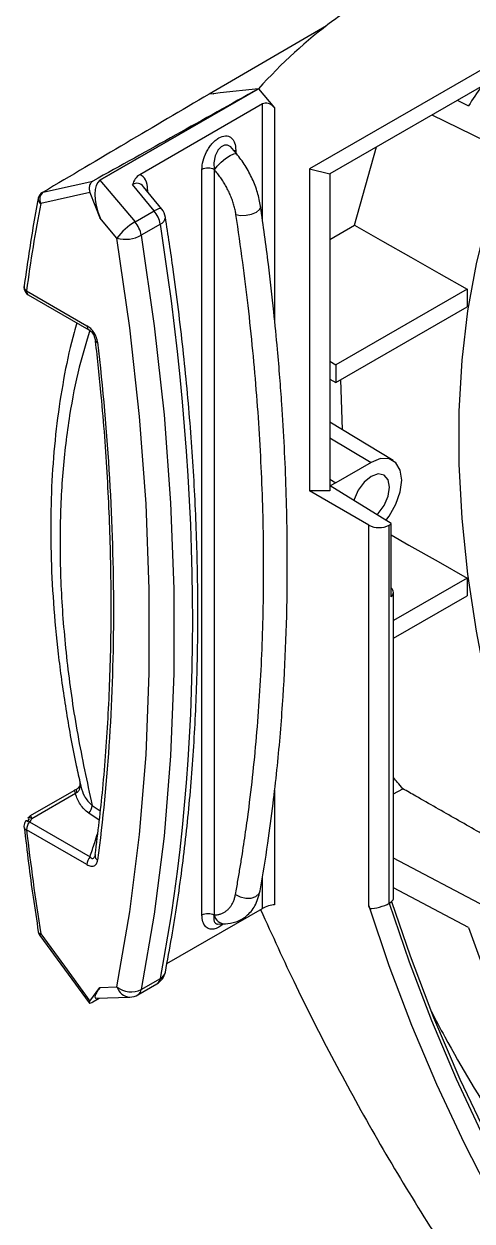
# Model space of a CAD drawing. Extents: x 9.3 to 87.2, y 1.1 to 68.8.
# Drawn here: x 54.659 to 56.209, y 50.66 to 54.804 of the extents above; entities that cross this region are included whole.
import ezdxf

# ---------------------------------------------------------------- set-up
doc = ezdxf.new("R2010")
doc.units = 0
doc.header["$MEASUREMENT"] = 0
doc.layers.add('OBJECT', color=7, linetype='CONTINUOUS')

msp = doc.modelspace()

# ---------------------------------------------------------------- linework, layer by layer
at = {"layer": 'OBJECT'}
for p, q in [((55.7056, 54.7973), (55.299, 54.5608)), ((56.3797, 54.7257), (55.6462, 54.3021)), ((56.44, 54.7028), (55.7169, 54.2852)), ((54.9216, 54.2626), (55.4706, 54.5795)), ((55.4706, 54.5795), (54.9219, 54.2628)), ((55.4706, 54.5795), (55.3372, 54.5649)), ((55.4706, 54.5795), (55.5259, 54.5137)), ((55.3129, 54.5623), (55.299, 54.5608)), ((55.3129, 54.5623), (55.3141, 54.5624)), ((55.3372, 54.5649), (55.3141, 54.5624)), ((56.157, 54.5394), (56.1964, 54.5201)), ((55.4835, 54.5267), (55.0594, 54.2818)), ((55.4835, 54.1274), (55.4835, 54.5267)), ((55.5259, 54.5137), (55.5259, 53.7775)), ((56.0701, 54.4892), (56.2564, 54.3981)), ((55.394, 54.3548), (55.3783, 54.3738)), ((55.8021, 54.107), (55.8781, 54.3783)), ((55.3912, 54.3673), (55.3849, 54.3618)), ((55.3912, 54.3673), (55.3912, 54.3537)), ((55.2746, 51.7186), (55.2746, 54.2999)), ((55.3166, 54.3001), (55.3166, 51.719)), ((55.3177, 54.2989), (55.3166, 54.3001)), ((55.6462, 54.3021), (55.6462, 53.1873)), ((55.6462, 54.3021), (55.7169, 54.2852)), ((55.7169, 54.2852), (55.7169, 53.1873)), ((54.9219, 54.2628), (55.043, 54.1186)), ((55.109, 54.1567), (55.0346, 54.2476)), ((54.8868, 54.2201), (54.7168, 54.1824)), ((54.8868, 54.2201), (54.9219, 54.1322)), ((55.1355, 54.1629), (55.0724, 54.24)), ((55.0829, 54.2272), (55.0865, 54.2296)), ((55.0865, 54.2296), (55.0865, 54.2228)), ((54.9806, 54.0623), (54.9219, 54.1322)), ((55.043, 54.1186), (55.109, 54.1567)), ((55.1306, 54.1107), (55.0646, 54.0726)), ((55.7169, 54.0578), (55.8021, 54.107)), ((54.6677, 53.8799), (54.8769, 53.7591)), ((56.1916, 53.8859), (55.7381, 53.6241)), ((54.6739, 53.8661), (54.8831, 53.7454)), ((55.7381, 53.5629), (56.1918, 53.8248)), ((55.7169, 53.6364), (55.7381, 53.6241)), ((55.7381, 53.6241), (55.7381, 53.5629)), ((55.7169, 53.5743), (55.7381, 53.5629)), ((55.761, 53.3988), (55.7548, 53.5725)), ((55.9356, 53.2929), (55.7169, 53.4255)), ((55.7169, 53.3714), (55.8597, 53.286)), ((55.8597, 53.286), (55.7381, 53.2158)), ((55.7169, 53.2281), (55.7381, 53.2158)), ((55.7169, 53.2277), (55.7381, 53.2158)), ((55.7381, 53.2158), (55.7183, 53.2044)), ((55.8512, 53.0689), (55.6462, 53.1873)), ((55.7169, 53.1873), (55.6462, 53.1873)), ((55.929, 53.074), (55.7183, 53.2044)), ((55.8512, 51.7513), (55.8512, 53.0689)), ((55.9219, 51.76), (55.9219, 53.0689)), ((55.929, 52.8202), (55.929, 53.074)), ((56.1918, 52.8858), (55.9366, 52.7384)), ((55.9366, 51.7751), (55.9366, 52.8359)), ((55.9366, 52.6772), (56.1916, 52.8244)), ((54.8543, 52.1715), (54.8557, 52.1652)), ((54.6817, 52.0635), (54.8329, 52.1508)), ((54.8373, 52.1399), (54.6861, 52.0526)), ((55.5259, 52.1515), (55.5259, 51.7547)), ((55.9366, 52.1383), (55.9693, 52.1563)), ((54.8946, 52.0986), (54.9228, 52.0795)), ((54.6771, 52.0525), (54.6694, 52.0416)), ((54.9192, 52.0475), (54.8829, 52.0721)), ((54.8769, 51.8936), (54.6677, 52.0143)), ((54.6783, 52.0417), (54.8875, 51.9209)), ((56.2564, 51.7481), (55.9366, 51.9166)), ((55.4835, 51.7417), (55.4835, 51.8512)), ((56.1964, 51.6763), (55.9366, 51.8131)), ((55.1533, 51.551), (55.4835, 51.7417)), ((55.3285, 51.6876), (55.3555, 51.6886)), ((54.714, 51.6485), (54.8843, 51.4149)), ((54.8867, 51.4211), (54.9219, 51.4685)), ((54.9219, 51.4685), (54.9806, 51.4706)), ((55.053, 51.4431), (55.119, 51.4812)), ((55.0646, 51.4613), (55.1306, 51.4994)), ((54.8973, 51.4188), (54.9186, 51.4312)), ((54.9089, 51.4309), (55.0252, 51.4351))]:
    msp.add_line(p, q, dxfattribs=at)
at = {"layer": 'OBJECT', "flags": 128}
for points in [[(56.4036, 54.483), (56.368, 54.412), (56.3101, 54.2749), (56.2615, 54.1286), (56.2224, 53.9737), (56.193, 53.8108), (56.1733, 53.6404), (56.1634, 53.4634), (56.1634, 53.2802), (56.1733, 53.0918), (56.193, 52.8987), (56.2224, 52.7017), (56.2615, 52.5017), (56.3101, 52.2993), (56.368, 52.0954), (56.4349, 51.8907)], [(55.3778, 54.3734), (55.3739, 54.3783), (55.3634, 54.3841), (55.3521, 54.3843), (55.3405, 54.3786), (55.33, 54.3674), (55.3292, 54.3662), (55.3201, 54.3468), (55.3156, 54.3232), (55.3166, 54.3001), (55.3166, 54.3001), (55.3166, 54.3001)], [(55.3177, 54.2989), (55.3273, 54.3111), (55.3408, 54.3248), (55.3564, 54.3379), (55.3717, 54.3483), (55.3843, 54.3546), (55.3924, 54.3558), (55.394, 54.3548)], [(54.7257, 54.2216), (54.7607, 54.2294), (54.8973, 54.2598)], [(54.7227, 54.2205), (54.7241, 54.2211), (54.7257, 54.2216)], [(55.1355, 54.1629), (55.1335, 54.1642), (55.1294, 54.1646), (55.1238, 54.1634), (55.1169, 54.1607), (55.109, 54.1567)], [(55.3921, 54.1443), (55.4083, 54.1412), (55.4274, 54.1416), (55.4464, 54.1456), (55.4626, 54.1525), (55.4735, 54.1613), (55.4776, 54.1708), (55.4774, 54.1729)], [(55.8021, 54.107), (55.8995, 54.0518), (55.9969, 53.9965), (56.0942, 53.9412), (56.1916, 53.8859)], [(54.9806, 51.4706), (55.0253, 51.7301), (55.0589, 51.998), (55.0813, 52.2738), (55.0925, 52.5569), (55.0925, 52.8468), (55.0813, 53.1429), (55.0589, 53.4446), (55.0253, 53.7513), (54.9806, 54.0623)], [(55.0646, 54.0726), (55.1096, 53.7592), (55.1434, 53.4502), (55.166, 53.1463), (55.1773, 52.8479), (55.1773, 52.5558), (55.166, 52.2706), (55.1434, 51.9927), (55.1096, 51.7228), (55.0646, 51.4613)], [(55.9105, 53.0854), (55.922, 53.1005), (55.9455, 53.1411), (55.9606, 53.184), (55.9658, 53.2248), (55.9606, 53.2596), (55.9455, 53.2851), (55.922, 53.2986), (55.8925, 53.299), (55.8597, 53.286)], [(55.8794, 53.1047), (55.8842, 53.1094), (55.905, 53.1374), (55.9188, 53.1694), (55.9237, 53.2005), (55.9188, 53.226), (55.905, 53.2419), (55.8842, 53.246), (55.8597, 53.2375), (55.8352, 53.2177), (55.8145, 53.1897), (55.8006, 53.1577), (55.7996, 53.1541)], [(55.929, 53.035), (55.9905, 53.0001), (56.0912, 52.9429), (56.1918, 52.8858)], [(54.8422, 52.1433), (54.8415, 52.1458), (54.8411, 52.1481), (54.8409, 52.1502), (54.8409, 52.152), (54.8411, 52.1536), (54.8415, 52.1549), (54.8421, 52.1559), (54.8429, 52.1566)], [(54.6734, 52.0557), (54.6728, 52.0554), (54.6722, 52.0549)], [(54.6657, 52.0448), (54.6651, 52.0445), (54.6645, 52.0439)], [(54.9057, 51.9287), (54.9049, 51.9262), (54.9048, 51.9255)], [(55.3906, 51.7906), (55.4068, 51.7818), (55.4258, 51.7774), (55.4449, 51.7781), (55.4611, 51.7838), (55.472, 51.7936), (55.4758, 51.8031)], [(55.9219, 51.76), (55.9906, 51.5569), (56.068, 51.3541), (56.1537, 51.1523), (56.2476, 50.9523), (56.3491, 50.7549), (56.458, 50.5609), (56.5737, 50.3711), (56.6959, 50.1861), (56.824, 50.0067), (56.9576, 49.8336), (57.0961, 49.6675), (57.239, 49.509), (57.3857, 49.3588), (57.5357, 49.2174), (57.6884, 49.0853), (57.8431, 48.9632), (57.9993, 48.8515), (58.1564, 48.7505)], [(55.9303, 51.7657), (55.9941, 51.578), (56.0757, 51.3642), (56.1666, 51.1515), (56.2663, 50.9409), (56.3744, 50.7332), (56.4905, 50.5294), (56.614, 50.3302), (56.7444, 50.1366), (56.8812, 49.9493), (57.0238, 49.7692), (57.1716, 49.597), (57.324, 49.4334), (57.4803, 49.2791), (57.6398, 49.1348), (57.802, 49.001)], [(55.8512, 51.7513), (55.9206, 51.5448), (55.999, 51.3385), (56.0859, 51.1332), (56.181, 50.9297), (56.284, 50.7288), (56.3945, 50.5314), (56.512, 50.3382), (56.6361, 50.1499), (56.7663, 49.9674), (56.902, 49.7912), (57.0428, 49.6221), (57.1881, 49.4608), (57.3373, 49.308), (57.4898, 49.1641), (57.6451, 49.0297), (57.8024, 48.9055), (57.9613, 48.7919), (58.121, 48.6893)], [(54.714, 51.6484), (54.7139, 51.6486), (54.714, 51.6497), (54.7151, 51.6515), (54.717, 51.6539)], [(54.717, 51.6539), (54.7988, 51.5417), (54.8867, 51.4211)]]:
    msp.add_lwpolyline(points, dxfattribs=at)
at = {"layer": 'OBJECT'}
for centre, radius, start, end in [((54.738, 54.1947), 0.03, 120.7495, 169.229), ((54.7444, 54.1968), 0.0311, 127.0764, 207.45), ((54.7271, 54.198), 0.0187, 173.1539, 236.4953), ((55.089, 54.1249), 0.06, 8.9367, 39.2783), ((55.0341, 54.0934), 0.098, 10.2062, 40.2404), ((55.1214, 54.1361), 0.0269, 289.9099, 356.1387), ((55.1453, 53.9425), 0.2037, 120.1653, 143.9527), ((54.9681, 54.0553), 0.098, 10.2062, 40.2404), ((55.0097, 54.1728), 0.1143, 255.2452, 298.7186), ((54.6889, 53.8921), 0.03, 172.3002, 180), ((54.6889, 53.8921), 0.03, 180, 240.0027), ((54.6768, 53.895), 0.0176, 176.8437, 239.0305), ((54.6817, 53.8779), 0.0141, 172.0726, 236.6148), ((54.8911, 53.7572), 0.0143, 172.5099, 237.1815), ((54.9164, 53.7133), 0.0121, 193.4204, 254.8496), ((55.8866, 53.1371), 0.0769, 242.6094, 297.3905), ((55.9025, 53.1031), 0.0394, 299.6238, 312.2834), ((54.8622, 52.1563), 0.0298, 190.6179, 213.3279), ((54.8504, 52.1023), 0.0443, 317.1354, 355.2808), ((54.6967, 52.0375), 0.03, 120.0003, 144.6357), ((54.6751, 52.0352), 0.0206, 57.7463, 94.5069), ((54.711, 52.069), 0.0298, 190.6197, 213.3238), ((54.6889, 52.0266), 0.03, 144.6574, 180), ((54.6889, 52.0266), 0.03, 180, 186.6702), ((54.6703, 52.0255), 0.0114, 191.8885, 256.9381), ((54.6673, 52.0243), 0.0206, 57.7785, 94.5394), ((54.7137, 52.0122), 0.046, 140.2276, 177.361), ((54.923, 51.9245), 0.0182, 176.8557, 237.8267), ((54.9229, 51.8915), 0.046, 140.2276, 177.361), ((55.3558, 51.7294), 0.0408, 194.4424, 269.0986), ((54.7382, 51.6661), 0.03, 188.8729, 216.0935), ((54.719, 51.6646), 0.0109, 196.4529, 259.2234), ((55.089, 51.5332), 0.06, 299.9973, 349.0396), ((55.1153, 51.5292), 0.0335, 297.2094, 347.3138), ((55.03, 51.5326), 0.0793, 231.4711, 295.8955), ((55.0274, 51.4836), 0.0485, 195.566, 267.4829), ((55.1053, 51.5028), 0.0256, 302.6075, 352.4124), ((55.023, 51.4951), 0.06, 272.1024, 299.9973), ((55.0393, 51.4647), 0.0256, 302.6075, 352.4124)]:
    msp.add_arc(centre, radius, start, end, dxfattribs=at)
for centre, major_axis, ratio, start_param, end_param in [((58.7099, 51.9025), (-2.1776, 2.9839), 0.57675, 0.194306, 0.230745), ((55.5047, 54.5014), (0.026, -0.0213), 0.706705, 1.309818, 2.880614), ((54.9644, 54.1567), (-0.0392, 0.1076), 0.422655, 0.080972, 1.645152), ((54.8795, 54.2578), (0.0598, 0.0218), 0.204528, 5.416844, 5.42346), ((55.044, 54.18), (0.0087, 0.0719), 0.588522, 5.768999, 6.706162), ((55.0228, 54.1922), (0.0395, 0.0885), 0.564129, 5.381544, 6.340299), ((49.6839, 56.0602), (-3.8974, 6.9871), 0.567295, 3.734207, 4.13667), ((55.8866, 52.8369), (0.05, -0.0016), 0.597073, 5.742808, 6.860987), ((55.8866, 51.7622), (0.0498, 0.0142), 0.297277, 3.933394, 5.41321), ((55.8866, 51.7622), (0.0498, 0.0142), 0.297277, 5.41321, 6.198609), ((55.5047, 51.7425), (0.0299, 0.0098), 0.245505, 0.704846, 2.275642), ((58.7099, 51.9025), (-1.8606, 3.1751), 0.648698, 1.274186, 1.753331), ((54.9644, 51.4929), (0.0588, 0.061), 0.19211, 2.159453, 3.338303)]:
    msp.add_ellipse(centre, major_axis=major_axis, ratio=ratio, start_param=start_param, end_param=end_param, dxfattribs=at)
for points, knots in [([(56.7124, 55.145), (56.5881, 55.1408), (56.4683, 55.1257), (56.2953, 55.0865), (56.2389, 55.0707), (56.1289, 55.0337), (56.0752, 55.0125), (55.9966, 54.9767), (55.9708, 54.9641), (55.92, 54.9376), (55.8949, 54.9237), (55.8211, 54.8801), (55.7735, 54.8486), (55.6354, 54.7463), (55.5498, 54.668), (55.4706, 54.5795)], [0, 0, 0, 0, 0.25, 0.25, 0.375, 0.375, 0.5, 0.5, 0.5625, 0.5625, 0.625, 0.625, 0.75, 0.75, 1, 1, 1, 1]), ([(55.299, 54.5608), (55.2035, 54.5045), (55.1079, 54.4481), (54.9168, 54.335), (54.8213, 54.2784), (54.7257, 54.2216)], [0, 0, 0, 0, 0.5, 0.5, 1, 1, 1, 1]), ([(55.2746, 54.2999), (55.2746, 54.3093), (55.2759, 54.3193), (55.2813, 54.3402), (55.2852, 54.3506), (55.293, 54.366), (55.2959, 54.3709), (55.3022, 54.3804), (55.3056, 54.3849), (55.3129, 54.3933), (55.3167, 54.3971), (55.3246, 54.4038), (55.3287, 54.4068), (55.3408, 54.4138), (55.349, 54.4163), (55.3599, 54.4164), (55.3634, 54.4159), (55.3697, 54.4137), (55.3726, 54.4121), (55.3779, 54.408), (55.3802, 54.4054), (55.3842, 54.3996), (55.3859, 54.3962), (55.3899, 54.3853), (55.3912, 54.3767), (55.3912, 54.3673)], [0, 0, 0, 0, 0.125, 0.125, 0.25, 0.25, 0.3125, 0.3125, 0.375, 0.375, 0.4375, 0.4375, 0.5, 0.5, 0.625, 0.625, 0.6875, 0.6875, 0.75, 0.75, 0.8125, 0.8125, 0.875, 0.875, 1, 1, 1, 1]), ([(55.4774, 54.1729), (55.4744, 54.1887), (55.4683, 54.2201), (55.4494, 54.2682), (55.4249, 54.3145), (55.4043, 54.3414), (55.394, 54.3548)], [0, 0, 0, 0, 0.252025, 0.501487, 0.75029, 1, 1, 1, 1]), ([(55.3166, 54.3001), (55.3111, 54.3032), (55.3033, 54.305), (55.2878, 54.3049), (55.2801, 54.3031), (55.2746, 54.2999)], [0, 0, 0, 0, 0.5, 0.5, 1, 1, 1, 1]), ([(55.3921, 54.1443), (55.3917, 54.147), (55.3909, 54.1522), (55.3892, 54.1602), (55.3873, 54.1683), (55.3852, 54.1763), (55.3827, 54.1844), (55.38, 54.1925), (55.377, 54.2006), (55.3737, 54.2088), (55.3701, 54.217), (55.3651, 54.2278), (55.3582, 54.2412), (55.3492, 54.2566), (55.3395, 54.2714), (55.329, 54.2856), (55.3215, 54.2944), (55.3177, 54.2989)], [0, 0, 0, 0, 0.050455, 0.100558, 0.150414, 0.200131, 0.249817, 0.29958, 0.349527, 0.399766, 0.450401, 0.501535, 0.602538, 0.702058, 0.800916, 0.899952, 1, 1, 1, 1]), ([(54.8973, 54.2598), (54.8945, 54.2582), (54.892, 54.256), (54.8879, 54.2503), (54.8863, 54.2469), (54.8834, 54.2358), (54.8839, 54.2273), (54.8868, 54.2201)], [0, 0, 0, 0, 0.25, 0.25, 0.5, 0.5, 1, 1, 1, 1]), ([(55.0594, 54.2818), (55.0528, 54.2781), (55.0476, 54.273), (55.0394, 54.2612), (55.0366, 54.2546), (55.0346, 54.2476)], [0, 0, 0, 0, 0.5, 0.5, 1, 1, 1, 1]), ([(54.7085, 54.2001), (54.7022, 54.1666), (54.6836, 54.067), (54.6691, 53.9641), (54.6595, 53.8959)], [0, 0, 0, 0, 0.336834, 1, 1, 1, 1]), ([(55.4758, 51.8031), (55.485, 51.8579), (55.5016, 51.9574), (55.5202, 52.0975), (55.5341, 52.22), (55.5449, 52.3342), (55.562, 52.5559), (55.5723, 52.8394), (55.5676, 53.1889), (55.556, 53.4182), (55.544, 53.5813), (55.535, 53.6875), (55.5223, 53.8182), (55.5037, 53.9832), (55.4867, 54.1058), (55.4774, 54.1729)], [0, 0, 0, 0, 0.0768345, 0.1395029, 0.1917788, 0.2424301, 0.2918428, 0.4843707, 0.6068891, 0.728141, 0.7649721, 0.8041202, 0.8559113, 0.9212054, 1, 1, 1, 1]), ([(55.1479, 51.5218), (55.1554, 51.5619), (55.1772, 51.6783), (55.2066, 51.8761), (55.2333, 52.117), (55.2512, 52.3641), (55.2604, 52.617), (55.261, 52.8751), (55.2528, 53.1382), (55.236, 53.4058), (55.2105, 53.6775), (55.1807, 53.9207), (55.1575, 54.0739), (55.1483, 54.1343)], [0, 0, 0, 0, 0.051771, 0.150021, 0.248281, 0.346547, 0.444817, 0.543084, 0.641348, 0.739607, 0.83786, 0.936105, 1, 1, 1, 1]), ([(55.3906, 51.7906), (55.3934, 51.8066), (55.399, 51.838), (55.4068, 51.8847), (55.4142, 51.93), (55.4209, 51.9741), (55.4272, 52.0169), (55.4373, 52.0905), (55.4501, 52.1961), (55.4684, 52.3822), (55.4837, 52.6199), (55.4899, 52.9124), (55.4841, 53.2118), (55.4691, 53.4663), (55.4511, 53.6726), (55.4349, 53.826), (55.4154, 53.9832), (55.4001, 54.0889), (55.3921, 54.1443)], [0, 0, 0, 0, 0.022579, 0.044458, 0.065636, 0.086115, 0.105895, 0.124979, 0.187471, 0.249977, 0.374982, 0.5, 0.625006, 0.750024, 0.812517, 0.875023, 0.934359, 1, 1, 1, 1]), ([(54.8423, 53.7689), (54.8389, 53.7581), (54.8216, 53.7018), (54.7986, 53.5927), (54.7738, 53.4418), (54.7581, 53.2837), (54.7507, 53.1202), (54.7518, 52.9516), (54.7611, 52.7785), (54.7785, 52.6013), (54.8047, 52.4206), (54.83, 52.277), (54.8493, 52.1933), (54.8543, 52.1715)], [0, 0, 0, 0, 0.025049, 0.129485, 0.234199, 0.338911, 0.443424, 0.547335, 0.651462, 0.75544, 0.859384, 0.963358, 1, 1, 1, 1]), ([(54.9133, 53.7017), (54.9127, 53.7071), (54.9114, 53.7128), (54.9073, 53.7241), (54.9046, 53.7298), (54.8979, 53.7403), (54.8941, 53.7451), (54.8857, 53.7533), (54.8813, 53.7565), (54.8769, 53.7591)], [0, 0, 0, 0, 0.25, 0.25, 0.5, 0.5, 0.75, 0.75, 1, 1, 1, 1]), ([(54.8869, 53.7441), (54.8741, 53.7017), (54.8457, 53.6083), (54.8139, 53.4439), (54.7908, 53.2531), (54.7813, 53.042), (54.7865, 52.8189), (54.8071, 52.5851), (54.8417, 52.3448), (54.877, 52.1807), (54.8946, 52.0986)], [0, 0, 0, 0, 0.095917, 0.211807, 0.340883, 0.469959, 0.602669, 0.735379, 0.867689, 1, 1, 1, 1]), ([(54.8832, 53.7451), (54.8839, 53.7448), (54.886, 53.7437), (54.8906, 53.7398), (54.8959, 53.7335), (54.9003, 53.726), (54.9033, 53.7182), (54.9046, 53.7129), (54.9047, 53.7106), (54.9047, 53.7105)], [0, 0, 0, 0, 0.088941, 0.28276, 0.448462, 0.620335, 0.790899, 0.985801, 1, 1, 1, 1]), ([(54.9057, 51.9287), (54.9149, 52.0042), (54.9343, 52.1639), (54.9523, 52.4161), (54.9615, 52.683), (54.9604, 52.9558), (54.9491, 53.2339), (54.9307, 53.4845), (54.9135, 53.6434), (54.9066, 53.7064)], [0, 0, 0, 0, 0.1370608, 0.2897902, 0.4428037, 0.5950658, 0.7473265, 0.8998684, 1, 1, 1, 1]), ([(54.9133, 53.7017), (54.9316, 53.5426), (54.9454, 53.3855), (54.9637, 53.0761), (54.9683, 52.9235), (54.9683, 52.6237), (54.9637, 52.4764), (54.9454, 52.1881), (54.9316, 52.0469), (54.9133, 51.909)], [0, 0, 0, 0, 0.25, 0.25, 0.5, 0.5, 0.75, 0.75, 1, 1, 1, 1]), ([(54.8422, 52.1433), (54.8453, 52.1452), (54.8478, 52.148), (54.8513, 52.1545), (54.8523, 52.1581), (54.8539, 52.1692), (54.8533, 52.177), (54.8519, 52.1844)], [0, 0, 0, 0, 0.25, 0.25, 0.5, 0.5, 1, 1, 1, 1]), ([(54.8429, 52.1566), (54.8449, 52.1579), (54.8473, 52.1596), (54.851, 52.1638), (54.8533, 52.1681), (54.8533, 52.1716), (54.8533, 52.173)], [0, 0, 0, 0, 0.288328, 0.365052, 0.76016, 1, 1, 1, 1]), ([(55.9693, 52.1563), (55.963, 52.1637), (55.9521, 52.1765), (55.9412, 52.1893), (55.9366, 52.1948)], [0, 0, 0, 0, 0.575642, 1, 1, 1, 1]), ([(54.8829, 52.0721), (54.8711, 52.0802), (54.8616, 52.0901), (54.8501, 52.1075), (54.8468, 52.1137), (54.8413, 52.1264), (54.839, 52.133), (54.8373, 52.1399)], [0, 0, 0, 0, 0.5, 0.5, 0.75, 0.75, 1, 1, 1, 1]), ([(54.8559, 52.1653), (54.8591, 52.1531), (54.8659, 52.127), (54.8846, 52.1085), (54.8946, 52.0986)], [0, 0, 0, 0, 0.465903, 1, 1, 1, 1]), ([(56.4349, 51.8907), (56.3882, 51.9174), (56.3415, 51.9441), (56.2947, 51.9707), (56.2714, 51.9841), (56.248, 51.9974), (56.2246, 52.0107), (56.2013, 52.0241), (56.1779, 52.0374), (56.1545, 52.0507), (56.1311, 52.064), (56.1078, 52.0774), (56.0844, 52.0907), (56.061, 52.104), (56.0376, 52.1173), (56.0143, 52.1307), (55.9993, 52.1392), (55.9843, 52.1477), (55.9693, 52.1563)], [0, 0, 0, 0, 0.00492282, 0.00492282, 0.00492282, 0.00738423, 0.00738423, 0.00738423, 0.00984564, 0.00984564, 0.00984564, 0.01230705, 0.01230705, 0.01230705, 0.01476846, 0.01476846, 0.01476846, 0.01634666, 0.01634666, 0.01634666, 0.01634666]), ([(54.6602, 52.0227), (54.6648, 51.9815), (54.678, 51.8622), (54.6965, 51.7409), (54.7086, 51.6615)], [0, 0, 0, 0, 0.345301, 1, 1, 1, 1]), ([(54.8875, 51.9209), (54.8929, 51.9374), (54.9018, 51.9647), (54.9106, 51.992), (54.9141, 52.0029)], [0, 0, 0, 0, 0.604234, 1, 1, 1, 1]), ([(54.8875, 51.9209), (54.8881, 51.9202), (54.8902, 51.9178), (54.8929, 51.9157), (54.8962, 51.9148), (54.8985, 51.9151), (54.901, 51.917), (54.9031, 51.9197), (54.9039, 51.9228), (54.9043, 51.9242)], [0, 0, 0, 0, 0.0987835, 0.356268, 0.4219395, 0.5970677, 0.6904625, 0.8627828, 1, 1, 1, 1]), ([(54.9047, 51.9254), (54.9047, 51.9251), (54.9046, 51.924), (54.9046, 51.924), (54.9045, 51.924)], [0, 0, 0, 0, 0.291067, 1, 1, 1, 1]), ([(54.8769, 51.8936), (54.8814, 51.891), (54.8858, 51.8893), (54.8941, 51.8878), (54.898, 51.8881), (54.9046, 51.891), (54.9073, 51.8934), (54.9114, 51.9002), (54.9127, 51.9043), (54.9133, 51.909)], [0, 0, 0, 0, 0.25, 0.25, 0.5, 0.5, 0.75, 0.75, 1, 1, 1, 1]), ([(55.3551, 51.6886), (55.3676, 51.6902), (55.3944, 51.6936), (55.4303, 51.7148), (55.4615, 51.7504), (55.4709, 51.785), (55.4758, 51.803)], [0, 0, 0, 0, 0.206489, 0.443632, 0.709031, 1, 1, 1, 1]), ([(55.3162, 51.7193), (55.3181, 51.7193), (55.3219, 51.7195), (55.3274, 51.7202), (55.3327, 51.7213), (55.3378, 51.7227), (55.3428, 51.7244), (55.3476, 51.7266), (55.3521, 51.7291), (55.3565, 51.7319), (55.3608, 51.7351), (55.3661, 51.7399), (55.3722, 51.7466), (55.3786, 51.7559), (55.3837, 51.7663), (55.3879, 51.7778), (55.3897, 51.7863), (55.3906, 51.7906)], [0, 0, 0, 0, 0.050185, 0.100023, 0.149614, 0.199062, 0.248473, 0.29795, 0.347598, 0.397519, 0.447817, 0.498589, 0.600283, 0.700421, 0.799846, 0.89942, 1, 1, 1, 1]), ([(55.3166, 51.719), (55.311, 51.7221), (55.3033, 51.7238), (55.2877, 51.7237), (55.2801, 51.7218), (55.2746, 51.7186)], [0, 0, 0, 0, 0.5, 0.5, 1, 1, 1, 1]), ([(55.3474, 51.6883), (55.3427, 51.6842), (55.332, 51.6751), (55.3149, 51.6692), (55.2988, 51.6702), (55.2856, 51.6791), (55.2765, 51.6953), (55.2752, 51.7108), (55.2746, 51.7186)], [0, 0, 0, 0, 0.130965, 0.292713, 0.454193, 0.622793, 0.809106, 1, 1, 1, 1]), ([(55.3166, 51.719), (55.3159, 51.714), (55.3146, 51.7041), (55.3177, 51.6939), (55.323, 51.6881), (55.3285, 51.6881), (55.3307, 51.6882)], [0, 0, 0, 0, 0.3003091, 0.587856, 0.8394347, 1, 1, 1, 1]), ([(55.4774, 51.7381), (55.5175, 51.6496), (55.6001, 51.4674), (55.7389, 51.1959), (55.8899, 50.9237), (56.0459, 50.6658), (56.2051, 50.4222), (56.3668, 50.1924), (56.5354, 49.9682), (56.6534, 49.8251), (56.7124, 49.7535)], [0, 0, 0, 0, 0.1245129, 0.2564017, 0.3877581, 0.519647, 0.6389245, 0.7582021, 0.879101, 1, 1, 1, 1]), ([(54.8867, 51.4211), (54.8852, 51.4191), (54.8844, 51.4175), (54.8839, 51.4152), (54.8842, 51.4145), (54.8872, 51.4138), (54.8916, 51.4155), (54.8973, 51.4188)], [0, 0, 0, 0, 0.25, 0.25, 0.5, 0.5, 1, 1, 1, 1]), ([(56.0667, 51.387), (56.0824, 51.3572), (56.1549, 51.22), (56.2986, 50.9818), (56.497, 50.675), (56.7325, 50.3427), (56.9099, 50.1244), (57.012, 49.9989)], [0, 0, 0, 0, 0.059758, 0.275673, 0.491588, 0.707503, 1, 1, 1, 1])]:
    msp.add_open_spline(points, degree=3, knots=knots, dxfattribs=at)
for points in [[(55.4706, 54.5795), (55.2796, 54.4728), (55.0885, 54.3662), (54.8973, 54.2598)], [(54.7168, 54.1824), (54.698, 54.0835), (54.6816, 53.9826), (54.6677, 53.8799)], [(56.1916, 53.8859), (56.1917, 53.8655), (56.1918, 53.8452), (56.1918, 53.8248)], [(56.1918, 52.8858), (56.1918, 52.8653), (56.1917, 52.8449), (56.1916, 52.8244)], [(54.8329, 52.1508), (54.8363, 52.1528), (54.8396, 52.1547), (54.8429, 52.1566)], [(54.8422, 52.1433), (54.8405, 52.1423), (54.8389, 52.1411), (54.8373, 52.1399)], [(54.6861, 52.0526), (54.6835, 52.049), (54.6809, 52.0453), (54.6783, 52.0417)], [(54.6677, 52.0143), (54.6817, 51.8952), (54.6981, 51.7749), (54.717, 51.6539)], [(55.8546, 51.7416), (55.8534, 51.7448), (55.8522, 51.7481), (55.8512, 51.7513)]]:
    msp.add_open_spline(points, degree=3, dxfattribs=at)

doc.saveas('drawing.dxf')
